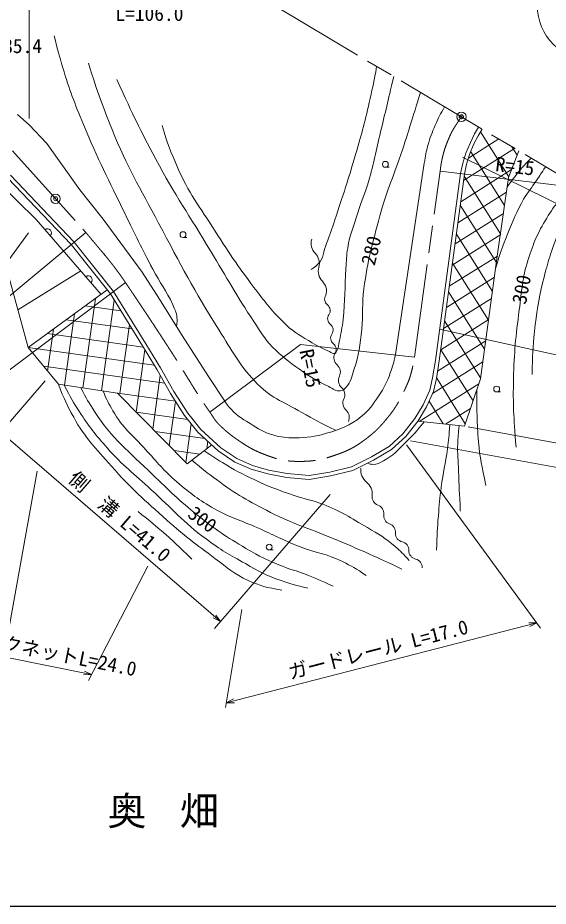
# Model space of a CAD drawing. Units: millimetres, scale not verified. Extents: x 40000 to 680000, y 20000 to 380000.
# Drawn here: x 484124 to 552152, y 205000 to 318963 of the extents above; entities that cross this region are included whole.
import ezdxf
from ezdxf.enums import TextEntityAlignment as Align

# ---------------------------------------------------------------- set-up
doc = ezdxf.new("R2010")
doc.units = ezdxf.units.MM
doc.header["$LTSCALE"] = 1000
doc.header["$PDMODE"] = 32
doc.header["$PDSIZE"] = 500
doc.linetypes.add('CHAIN', pattern=[18.5, 12, -1.5, 3.5, -1.5])
for name, color, linetype, lineweight in [('M-BGD-HTXT', 7, 'Continuous', 13), ('M-BMK', 2, 'CHAIN', 13), ('M-BMK-SRVR', 3, 'Continuous', 13), ('M-STR-HTXT', 7, 'Continuous', 13), ('M-TTL-BAND', 7, 'Continuous', 25)]:
    doc.layers.add(name, color=color, linetype=linetype, lineweight=lineweight)
doc.layers.add('M-OTRS', color=6, linetype='Continuous')
doc.styles.add('ＭＳ ゴシック', font='')
doc.styles.get('ＭＳ ゴシック').set_extended_font_data('MS Gothic')

msp = doc.modelspace()

# ---------------------------------------------------------------- linework, layer by layer
at = {"layer": 'M-BMK'}
for p, q in [((575397, 285818), (514682, 321922)), ((483463, 301905), (492845, 291432)), ((535011, 275444), (538293, 299289))]:
    msp.add_line(p, q, dxfattribs=at)
for points, knots in [([(538293, 299289), (538391, 300115), (538434, 300370), (538589, 301051), (538798, 301966), (538979, 302466), (539337, 303334), (539841, 304552), (540161, 304973), (541016, 306262)], [0, 0, 0, 0, 1, 1, 1, 2, 2, 2, 3, 3, 3, 3]), ([(492845, 291432), (493571, 290569), (493753, 290351), (494333, 289657), (495010, 288845), (495408, 288405), (496061, 287573), (496828, 286596), (497064, 286250), (497935, 285004)], [0, 0, 0, 0, 1, 1, 1, 2, 2, 2, 3, 3, 3, 3]), ([(497935, 285004), (498817, 283700), (499039, 283367), (499742, 282315), (501336, 279928), (502214, 278582), (503776, 276174), (505744, 273140), (506691, 271337), (508762, 268372), (509193, 267755), (509372, 267352), (509906, 266821), (510832, 265902), (511417, 265445), (512491, 264705), (513732, 263851), (514490, 263434), (515898, 262898), (517376, 262335), (518278, 262089), (519859, 262062), (521829, 262027), (522977, 262219), (524839, 262861), (526412, 263404), (527288, 263826), (528619, 264824), (530008, 265866), (530701, 266590), (531781, 267950), (532738, 269154), (533106, 269959), (533785, 271339), (534302, 272390), (534500, 273032), (534764, 274173), (534877, 274666), (534922, 274846), (535011, 275444)], [0, 0, 0, 0, 1, 1, 1, 2, 2, 2, 3, 3, 3, 4, 4, 4, 5, 5, 5, 6, 6, 6, 7, 7, 7, 8, 8, 8, 9, 9, 9, 10, 10, 10, 11, 11, 11, 12, 12, 12, 13, 13, 13, 13])]:
    msp.add_open_spline(points, degree=3, knots=knots, dxfattribs=at)
at = {"layer": 'M-BMK-SRVR'}
for centre, radius in [((557800, 320547), 7059), ((541016, 306262), 600), ((488977, 295749), 600)]:
    msp.add_circle(centre, radius, dxfattribs=at)
msp.add_point((488977, 295749), dxfattribs=at)
at = {"layer": 'M-OTRS'}
msp.add_point((541016, 306262), dxfattribs=at)
at = {"layer": 'M-STR-HTXT'}
for p, q in [((485602, 306041), (485602, 321515)), ((484100, 306547), (485602, 305238)), ((485602, 305238), (487856, 302833)), ((547091, 298549), (543445, 304332)), ((545807, 303413), (541930, 300968)), ((487856, 302833), (492090, 296913)), ((547833, 302208), (541293, 298085)), ((548176, 301329), (547494, 302410)), ((541157, 301090), (560187, 291707)), ((546555, 294900), (542218, 301778)), ((547068, 298491), (548390, 301877)), ((531266, 299787), (531766, 299787)), ((532561, 275773), (536256, 300306)), ((486496, 293070), (480208, 299212)), ((538293, 299289), (555552, 297233)), ((547458, 299489), (540927, 295371)), ((546030, 291232), (541367, 298628)), ((545622, 288378), (547068, 298491)), ((492090, 296913), (495062, 293117)), ((546796, 296589), (540561, 292658)), ((545509, 287558), (540867, 294921)), ((494803, 283483), (486496, 293070)), ((495062, 293117), (500090, 286340)), ((546406, 293861), (540196, 289945)), ((492845, 291432), (473152, 275053)), ((482150, 286796), (485493, 291359)), ((505314, 290773), (505814, 290773)), ((546071, 291167), (539830, 287231)), ((545002, 283864), (540367, 291214)), ((545626, 288403), (539464, 284518)), ((543460, 272645), (545622, 288378)), ((544494, 280169), (539867, 287507)), ((484147, 281489), (492202, 286485)), ((500090, 286340), (502286, 282880)), ((497935, 285004), (477185, 269365)), ((483013, 285604), (485475, 276669)), ((545252, 285685), (539098, 281805)), ((485475, 276669), (495595, 284060)), ((543987, 276474), (539367, 283801)), ((492482, 271470), (494095, 282965)), ((494855, 271110), (496490, 282758)), ((502286, 282880), (505121, 278324)), ((544879, 282967), (538732, 279091)), ((492781, 282005), (497349, 281364)), ((490108, 271828), (491395, 280993)), ((490346, 280226), (498780, 279042)), ((497231, 270777), (498464, 279556)), ((544461, 280221), (538371, 276381)), ((543479, 272780), (538867, 280094)), ((487910, 278448), (500210, 276721)), ((487941, 273652), (488694, 279020)), ((505121, 278324), (508662, 272827)), ((538217, 279010), (557692, 274750)), ((508762, 268372), (520370, 277044)), ((520370, 277044), (535011, 275444)), ((544132, 277531), (537960, 273639)), ((485475, 276669), (489337, 271944)), ((485475, 276669), (501629, 274401)), ((499315, 268359), (500437, 276350)), ((542506, 269823), (538367, 276387)), ((543758, 274813), (537324, 270755)), ((487433, 274274), (502964, 272093)), ((487644, 272391), (481197, 264918)), ((501438, 266212), (502402, 273085)), ((508662, 272827), (510673, 269774)), ((541515, 266895), (537846, 272714)), ((541405, 266571), (543460, 272645)), ((489337, 271944), (496897, 270805)), ((543244, 272006), (535612, 267193)), ((496897, 270805), (505845, 261755)), ((496900, 270824), (504344, 269779)), ((545537, 270963), (546037, 270963)), ((503560, 264066), (504359, 269756)), ((538699, 266862), (536864, 269772)), ((499309, 268365), (505919, 267437)), ((542176, 268850), (538976, 266832)), ((505682, 261919), (506377, 266870)), ((535431, 267213), (541405, 266571)), ((510121, 241509), (481961, 265804)), ((501743, 265903), (508101, 265011)), ((541872, 266486), (565812, 262113)), ((508350, 263661), (508489, 264652)), ((534472, 264696), (571549, 257925)), ((504178, 263441), (507455, 262981)), ((505845, 261755), (509015, 264168)), ((533967, 264169), (551170, 240688)), ((482187, 236244), (486631, 260799)), ((524202, 257829), (509357, 240623)), ((516375, 250694), (516875, 250694)), ((500798, 248612), (493190, 233947)), ((512846, 243057), (510772, 230512)), ((510121, 241509), (509200, 241973)), ((510121, 241509), (509527, 242351)), ((510869, 231098), (550678, 241359)), ((550678, 241359), (549647, 241352)), ((550678, 241359), (549772, 240868)), ((482319, 236972), (493594, 234727)), ((493594, 234727), (492662, 235167)), ((493594, 234727), (492565, 234677)), ((510869, 231098), (511775, 231589)), ((510869, 231098), (511899, 231105))]:
    msp.add_line(p, q, dxfattribs=at)
for points in [[(482851, 298404), (490962, 289866), (496000, 283552), (500118, 276871), (502004, 273790), (503714, 270769), (505517, 267936), (507230, 265813), (509839, 263408), (511980, 261981), (514048, 261079), (516175, 260444), (518586, 259999), (521508, 259737), (524244, 260187), (527078, 260895), (529725, 262200), (532039, 263581), (533870, 265261), (535467, 267257), (536539, 269077), (537445, 271016), (537805, 272689), (538172, 274937), (541404, 298907), (541690, 300190), (542065, 301408), (542632, 302778), (543149, 303835), (543659, 304690)], [(483176, 298789), (491340, 290195), (496410, 283840), (500544, 277133), (502434, 274043), (504143, 271026), (505924, 268228), (507596, 266156), (510149, 263803), (512221, 262421), (514220, 261549), (516292, 260931), (518654, 260495), (521489, 260241), (524143, 260677), (526905, 261367), (529486, 262639), (531739, 263984), (533503, 265603), (535054, 267542), (536096, 269311), (536968, 271176), (537314, 272782), (537677, 275011), (540911, 298994), (541206, 300318), (541594, 301578), (542175, 302983), (542709, 304074), (543229, 304946)]]:
    msp.add_lwpolyline(points, dxfattribs=at)
for centre in [(531266, 300162), (505314, 291148), (545537, 271338), (516374, 251069)]:
    msp.add_circle(centre, 375, dxfattribs=at)
for centre, radius, start, end in [((487942, 291401), 500, 310.90972, 130.90972), ((523581, 290040), 1836, 164.03797, 224.54654), ((520964, 287465), 1836, 344.03797, 44.54654), ((524494, 286455), 1836, 164.03797, 224.54654), ((493166, 285372), 500, 310.90972, 130.90972), ((521878, 283880), 1836, 344.03797, 44.54654), ((524402, 282853), 922, 145.50544, 231.94657), ((523266, 281402), 922, 325.50544, 51.94657), ((524785, 280358), 922, 145.50544, 231.94657), ((523649, 278907), 922, 325.50544, 51.94657), ((525168, 277863), 922, 145.50544, 231.94657), ((524032, 276412), 922, 325.50544, 51.94657), ((525890, 275352), 1223, 153.92167, 228.49735), ((524269, 273520), 1223, 333.92167, 48.49735), ((526466, 272445), 1223, 153.92167, 228.49735), ((524845, 270613), 1223, 333.92167, 48.49735), ((527042, 269537), 1223, 153.92167, 228.49735), ((525421, 267705), 1223, 333.92167, 48.49735), ((530046, 260933), 1936, 172.88414, 231.75711), ((527648, 257891), 1936, 352.88414, 51.75711), ((530683, 257512), 1122, 172.85116, 250.84694), ((529947, 255392), 1122, 352.85116, 70.84694), ((532173, 255113), 1122, 172.85116, 250.84694), ((531437, 252993), 1122, 352.85116, 70.84694), ((533662, 252829), 1112, 178.72993, 257.08503), ((533165, 250661), 1112, 358.72993, 77.08503), ((535389, 250612), 1112, 178.72993, 257.08503), ((534891, 248444), 1112, 358.72993, 77.08503)]:
    msp.add_arc(centre, radius, start, end, dxfattribs=at)
for points, knots in [([(504491, 279338), (504576, 279865), (504590, 280084), (504542, 280559), (504477, 281210), (504250, 281540), (503993, 282142), (503187, 284030), (502369, 284905), (501424, 286728), (499998, 289475), (499226, 291028), (497880, 293815), (495730, 298265), (494420, 300715), (492537, 305285), (491386, 308078), (490749, 309656), (489897, 312554), (489429, 314147), (489268, 314700), (488807, 316661)], [0, 0, 0, 0, 1, 1, 1, 2, 2, 2, 3, 3, 3, 4, 4, 4, 5, 5, 5, 6, 6, 6, 7, 7, 7, 7]), ([(493189, 313143), (494457, 309095), (494894, 307907), (496215, 304637), (498178, 299776), (499720, 297243), (502185, 292616), (505082, 287174), (506660, 284088), (509954, 278877), (511620, 276240), (512420, 274628), (514533, 272334), (516443, 270262), (518104, 269752), (520548, 268347), (522205, 267394), (522795, 267075), (524873, 266058)], [0, 0, 0, 0, 1, 1, 1, 2, 2, 2, 3, 3, 3, 4, 4, 4, 5, 5, 5, 6, 6, 6, 6]), ([(521742, 286686), (522125, 286883), (522272, 287026), (522566, 287299), (523412, 288088), (523281, 288956), (523712, 290029), (524178, 291187), (524386, 291856), (524783, 293038), (525877, 296296), (526494, 298122), (527443, 301425), (528245, 304218), (528702, 305784), (529324, 308622), (529673, 310219), (529789, 310753), (530148, 312725)], [0, 0, 0, 0, 1, 1, 1, 2, 2, 2, 3, 3, 3, 4, 4, 4, 5, 5, 5, 6, 6, 6, 6]), ([(502637, 305159), (503384, 302680), (503696, 301902), (504563, 299889), (506050, 296441), (507411, 294765), (509434, 291602), (511424, 288491), (512569, 286759), (514822, 283833), (516166, 282087), (516938, 281104), (518529, 279580), (519682, 278477), (520539, 278107), (521892, 277260), (522710, 276748), (523219, 276547), (524097, 276145), (524360, 276025), (524512, 275815), (524791, 275890), (524921, 275925), (524956, 276029), (525017, 276148), (525278, 276653), (525245, 277005), (525373, 277559), (525612, 278595), (525718, 279184), (525836, 280241), (526122, 282793), (526045, 284242), (526213, 286805), (526281, 287829), (526270, 288409), (526432, 289422), (526721, 291239), (527198, 292189), (527740, 293947), (528224, 295518), (528643, 296350), (529103, 297927), (529822, 300394), (530051, 301822), (530651, 304320), (531317, 307092), (531522, 307963), (532339, 311422)], [0, 0, 0, 0, 1, 1, 1, 2, 2, 2, 3, 3, 3, 4, 4, 4, 5, 5, 5, 6, 6, 6, 7, 7, 7, 8, 8, 8, 9, 9, 9, 10, 10, 10, 11, 11, 11, 12, 12, 12, 13, 13, 13, 14, 14, 14, 15, 15, 15, 16, 16, 16, 16]), ([(496831, 311059), (499068, 306143), (499730, 304758), (501820, 300837), (504340, 296109), (506084, 293647), (508853, 289061), (511002, 285501), (512104, 283440), (514414, 279983), (515292, 278669), (515690, 277838), (516806, 276719), (518035, 275487), (518833, 274905), (520241, 273883), (521624, 272880), (522470, 272404), (524003, 271648), (524564, 271371), (524887, 271028), (525509, 271100), (525848, 271138), (526018, 271316), (526242, 271573), (526873, 272300), (526933, 272913), (527243, 273824), (527909, 275779), (528023, 276964), (528227, 279019), (528427, 281038), (528247, 282194), (528517, 284205), (529014, 287909), (529582, 289945), (530562, 293552), (531479, 296926), (532359, 298703), (533445, 302027), (534381, 304891), (534670, 305812), (535771, 309381)], [0, 0, 0, 0, 1, 1, 1, 2, 2, 2, 3, 3, 3, 4, 4, 4, 5, 5, 5, 6, 6, 6, 7, 7, 7, 8, 8, 8, 9, 9, 9, 10, 10, 10, 11, 11, 11, 12, 12, 12, 13, 13, 13, 14, 14, 14, 14]), ([(536256, 300306), (536420, 301377), (536481, 301707), (536716, 302584), (536998, 303634), (537231, 304203), (537661, 305201), (538081, 306175), (538294, 306564), (538852, 307549)], [0, 0, 0, 0, 1, 1, 1, 2, 2, 2, 3, 3, 3, 3]), ([(546889, 297236), (547562, 298207), (547757, 298494), (548383, 299245), (548962, 299940), (549184, 300170), (549950, 300949)], [0, 0, 0, 0, 1, 1, 1, 2, 2, 2, 2]), ([(545420, 286905), (546070, 288964), (546264, 289558), (546929, 291212), (547647, 292998), (548041, 294015), (549001, 295683), (549566, 296666), (550008, 297138), (550636, 298082), (551095, 298770), (551240, 298990), (551798, 299851)], [0, 0, 0, 0, 1, 1, 1, 2, 2, 2, 3, 3, 3, 4, 4, 4, 4]), ([(548028, 263898), (547717, 267999), (547625, 269229), (547701, 272648), (547778, 276109), (547986, 278048), (548437, 281481), (548772, 284021), (548801, 285500), (549582, 287941), (550276, 290106), (550767, 291318), (551954, 293257), (553104, 295136), (553724, 295808), (555466, 297670)], [0, 0, 0, 0, 1, 1, 1, 2, 2, 2, 3, 3, 3, 4, 4, 4, 5, 5, 5, 5]), ([(550073, 273221), (550140, 275810), (550175, 276568), (550400, 278700), (550665, 281212), (550876, 282622), (551463, 285079), (552038, 287487), (552343, 288342), (553344, 291131)], [0, 0, 0, 0, 1, 1, 1, 2, 2, 2, 3, 3, 3, 3]), ([(510673, 269774), (510872, 269459), (510965, 269364), (511168, 269114), (512040, 268042), (512750, 267623), (513932, 266907), (515018, 266248), (515621, 265808), (516840, 265453), (517909, 265141), (518553, 265077), (519666, 265081), (521273, 265088), (522200, 265200), (523737, 265667), (525579, 266226), (526670, 266605), (528180, 267799), (529237, 268635), (529630, 269335), (530399, 270442), (531137, 271506), (531460, 272181), (531901, 273398), (532229, 274303), (532328, 274666), (532561, 275773)], [0, 0, 0, 0, 1, 1, 1, 2, 2, 2, 3, 3, 3, 4, 4, 4, 5, 5, 5, 6, 6, 6, 7, 7, 7, 8, 8, 8, 9, 9, 9, 9]), ([(489337, 271944), (490088, 269961), (490413, 269312), (491292, 267720), (492783, 265017), (494083, 263782), (496126, 261468), (498697, 258556), (500342, 257103), (503250, 254526), (505552, 252486), (506934, 251444), (509411, 249619), (511018, 248435), (511839, 247596), (513663, 246784), (515264, 246071), (516006, 245902), (517970, 245530)], [0, 0, 0, 0, 1, 1, 1, 2, 2, 2, 3, 3, 3, 4, 4, 4, 5, 5, 5, 6, 6, 6, 6]), ([(490067, 271834), (490925, 270195), (491211, 269713), (492043, 268414), (493279, 266486), (494103, 265484), (495613, 263762), (497611, 261483), (499023, 260484), (501251, 258429), (503962, 255928), (505319, 254324), (508266, 252105), (510125, 250704), (511292, 250090), (513318, 248943), (515042, 247966), (516025, 247410), (517898, 246762), (519206, 246309), (519713, 246165), (521314, 245817)], [0, 0, 0, 0, 1, 1, 1, 2, 2, 2, 3, 3, 3, 4, 4, 4, 5, 5, 5, 6, 6, 6, 7, 7, 7, 7]), ([(492197, 271513), (492916, 270066), (493235, 269623), (493981, 268461), (496294, 264859), (498329, 263378), (501396, 260392), (503578, 258268), (504808, 257075), (507171, 255153), (509453, 253298), (510861, 252410), (513386, 250901), (515135, 249855), (516194, 249395), (518075, 248611), (519156, 248160), (519814, 248045), (520910, 247630), (522364, 247078), (522842, 246843), (524563, 246048)], [0, 0, 0, 0, 1, 1, 1, 2, 2, 2, 3, 3, 3, 4, 4, 4, 5, 5, 5, 6, 6, 6, 7, 7, 7, 7]), ([(542985, 271241), (542981, 269667), (542981, 269246), (543022, 267969), (543064, 266647), (543085, 265905), (543203, 264588), (543402, 262366), (543608, 261590), (544148, 258955)], [0, 0, 0, 0, 1, 1, 1, 2, 2, 2, 3, 3, 3, 3]), ([(495067, 271081), (495553, 269888), (495781, 269502), (496333, 268541), (497592, 266351), (498796, 265461), (500501, 263598), (502035, 261923), (502819, 260897), (504542, 259418), (506290, 257916), (507337, 257124), (509339, 255983), (511403, 254808), (512731, 254495), (514901, 253530), (516991, 252600), (518123, 251989), (520244, 251131), (522354, 250277), (523719, 250250), (525750, 249223), (526985, 248598), (527457, 248337), (528803, 247424)], [0, 0, 0, 0, 1, 1, 1, 2, 2, 2, 3, 3, 3, 4, 4, 4, 5, 5, 5, 6, 6, 6, 7, 7, 7, 8, 8, 8, 8]), ([(528994, 261840), (529261, 261722), (529402, 261695), (529675, 261672), (530226, 261623), (530526, 261869), (531016, 262124), (532297, 262789), (532822, 263479), (533859, 264482), (534856, 265447), (535184, 265844), (536228, 267127)], [0, 0, 0, 0, 1, 1, 1, 2, 2, 2, 3, 3, 3, 4, 4, 4, 4]), ([(539547, 266770), (539421, 265283), (539375, 264877), (539226, 263668), (538989, 261736), (538668, 260680), (538427, 258749), (538247, 257312), (538177, 256504), (538060, 255061), (537923, 253355), (537904, 252791), (537815, 250686)], [0, 0, 0, 0, 1, 1, 1, 2, 2, 2, 3, 3, 3, 4, 4, 4, 4]), ([(540745, 266642), (540614, 265560), (540590, 265238), (540550, 264334), (540489, 262958), (540611, 262185), (540659, 260808), (540729, 258806), (540762, 258172), (540877, 255683)], [0, 0, 0, 0, 1, 1, 1, 2, 2, 2, 3, 3, 3, 3]), ([(508046, 263430), (509125, 262672), (509445, 262470), (510369, 261899), (511904, 260951), (512806, 260482), (514440, 259718), (516387, 258808), (517519, 258377), (519553, 257682), (520978, 257196), (521837, 257101), (523242, 256559), (525597, 255650), (526800, 254855), (528967, 253560), (530401, 252702), (531259, 252270), (532511, 251161), (533254, 250502), (533534, 250239), (534310, 249362)], [0, 0, 0, 0, 1, 1, 1, 2, 2, 2, 3, 3, 3, 4, 4, 4, 5, 5, 5, 6, 6, 6, 7, 7, 7, 7]), ([(506465, 262227), (507884, 260993), (508342, 260656), (509600, 259721), (512140, 257833), (513713, 256967), (516527, 255520), (519482, 254001), (521320, 253546), (524378, 252249), (526459, 251366), (527635, 250892), (529694, 249959), (531138, 249304), (531605, 249088), (533374, 248241)], [0, 0, 0, 0, 1, 1, 1, 2, 2, 2, 3, 3, 3, 4, 4, 4, 5, 5, 5, 5]), ([(499543, 255616), (500999, 254473), (501393, 254149), (502541, 253163), (504130, 251798), (504627, 251294), (506467, 249510)], [0, 0, 0, 0, 1, 1, 1, 2, 2, 2, 2])]:
    msp.add_open_spline(points, degree=3, knots=knots, dxfattribs=at)
at = {"layer": 'M-TTL-BAND'}
msp.add_line((40000, 205000), (579000, 205000), dxfattribs=at)

# ---------------------------------------------------------------- texts
at = {"layer": 'M-BGD-HTXT', "insert": (503365, 217023), "char_height": 3666, "attachment_point": 5, "style": 'ＭＳ ゴシック'}
msp.add_mtext('\\T1.24;奥\\~畑', dxfattribs=at)
at = {"layer": 'M-STR-HTXT', "style": 'ＭＳ ゴシック'}
msp.add_text('L=106.0', height=1833, dxfattribs=at).set_placement((501006, 318015), align=Align.BOTTOM_CENTER)
msp.add_text('285.4', height=1833, dxfattribs=at).set_placement((484114, 315350), align=Align.MIDDLE_CENTER)
for rotation, p in [(353.207, (545243, 298763)), (281.251, (519695, 276160))]:
    msp.add_text('R=15', height=1833, rotation=rotation, dxfattribs=at).set_placement(p, align=Align.BOTTOM_LEFT)
for s, rotation, p in [('280', 76.228, (529444, 289110)), ('300', 79.351, (548727, 284121)), ('300', 323.022, (507815, 254636))]:
    msp.add_text(s, height=1833, rotation=rotation, dxfattribs=at).set_placement(p, align=Align.MIDDLE_CENTER)
for s, rotation, p in [('側\u3000溝 L=41.0', 319.214, (496237, 253883)), ('ガードレール L=17.0', 14.454, (530699, 236519)), ('ロックネットL=24.0', 348.738, (488015, 236143))]:
    msp.add_text(s, height=1833, rotation=rotation, dxfattribs=at).set_placement(p, align=Align.BOTTOM_CENTER)

doc.saveas('drawing.dxf')
